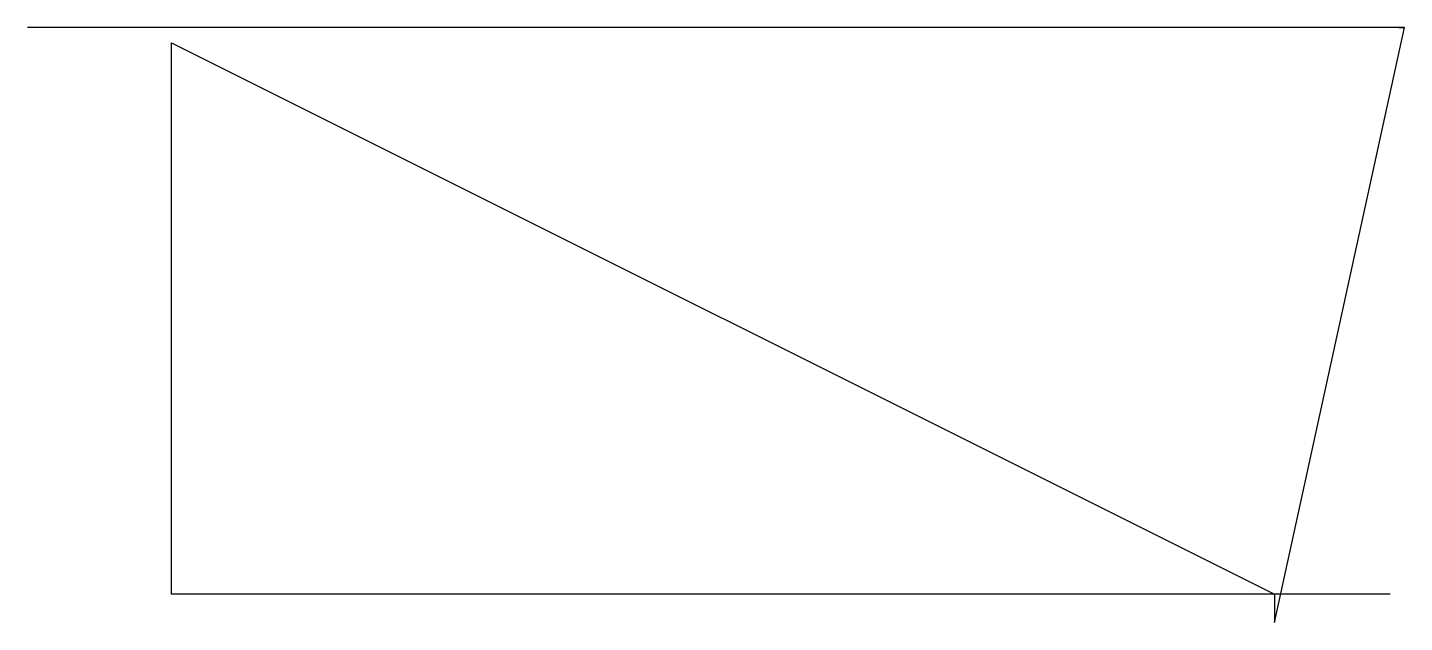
# Model space of a CAD drawing. Header units: metres. Extents: x 473 to 723, y 20 to 128.
import ezdxf

# ---------------------------------------------------------------- set-up
doc = ezdxf.new("R2010")
doc.units = ezdxf.units.M

msp = doc.modelspace()

# ---------------------------------------------------------------- linework, layer by layer
at = {"layer": 'TOOL_0'}
for p, q in [((474.287, 127.794), (473.287, 127.794)), ((722.016, 127.794), (474.287, 127.794)), ((699.417, 19.907), (723.016, 127.794)), ((723.016, 127.794), (722.016, 127.794)), ((722.016, 127.794), (723.016, 127.794)), ((723.016, 127.794), (722.016, 127.794)), ((499.417, 25.015), (499.417, 125.015)), ((499.417, 125.015), (699.417, 25.015)), ((699.417, 25.015), (499.417, 25.015)), ((720.395, 25.015), (699.417, 25.015)), ((699.417, 25.015), (699.417, 19.907))]:
    msp.add_line(p, q, dxfattribs=at)

doc.saveas('drawing.dxf')
